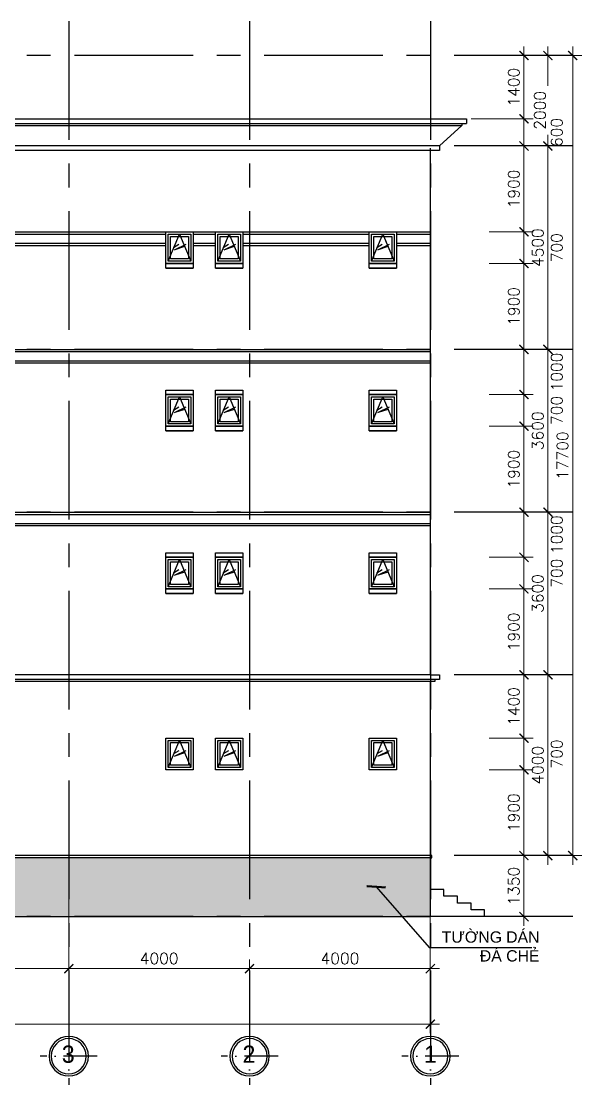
# Model space of a CAD drawing. Header units: inches. Extents: x 452443 to 881249, y 975131 to 1198310.
# Drawn here: x 623320 to 635720, y 1031442 to 1054969 of the extents above; entities that cross this region are included whole.
import ezdxf
from ezdxf.enums import TextEntityAlignment as Align

# ---------------------------------------------------------------- set-up
doc = ezdxf.new("R2010")
doc.units = ezdxf.units.IN
doc.header["$LTSCALE"] = 3.5
doc.header["$MEASUREMENT"] = 0
doc.linetypes.add('ACAD_ISO10W100', pattern=[18, 12, -3, 0, -3])
doc.linetypes.add('CENTER', pattern=[2, 1.25, -0.25, 0.25, -0.25])
for name, color, linetype in [('DOOR-84', 84, 'Continuous'), ('hatch', 4, 'Continuous'), ('hatch vl', 4, 'Continuous'), ('Netthay_126', 126, 'Continuous'), ('NOI THAT', 42, 'Continuous'), ('text', 3, 'Continuous'), ('thuocdo', 3, 'Continuous'), ('Truc', 252, 'Continuous'), ('VISIONABLE-LINE126', 126, 'Continuous')]:
    doc.layers.add(name, color=color, linetype=linetype)
doc.styles.add('chu 1', font='VHELVEN0.TTF')
doc.styles.add('romand', font='romand.shx')
doc.styles.add('STYLE5', font='VAVON_.TTF')
doc.dimstyles.new('TL100', dxfattribs={"dimscale": 100, "dimtxt": 2.5, "dimasz": 2, "dimexe": 2, "dimexo": 1, "dimgap": 1, "dimtad": 1, "dimdec": 0, "dimzin": 0, "dimdsep": 46, "dimtxsty": 'romand', "dimblk": 'ARCHTICK', "dimcen": 2, "dimdle": 2, "dimclrd": 256, "dimclre": 256, "dimclrt": 7, "dimadec": 0, "dimazin": 0, "dimtfac": 0.004, "dimtdec": 0, "dimtmove": 2, "dimatfit": 3, "dimfxl": 1, "dimtolj": 1, "dimtzin": 0, "dimlwd": 20, "dimlwe": 20, "dimarcsym": 1})
doc.dimstyles.new('TL20...', dxfattribs={"dimscale": 20, "dimtxt": 2.5, "dimasz": 2, "dimexe": 2, "dimexo": 2, "dimgap": 1, "dimtad": 1, "dimdec": 0, "dimzin": 0, "dimdsep": 46, "dimtxsty": 'chu 1', "dimblk": 'ARCHTICK', "dimcen": 2, "dimdle": 2, "dimclrd": 256, "dimclre": 256, "dimclrt": 256, "dimadec": 1, "dimazin": 0, "dimtfac": 1, "dimtdec": 0, "dimtix": 1, "dimtofl": 0, "dimtmove": 0, "dimatfit": 3, "dimldrblk": 'ARCHTICK', "dimfxl": 10, "dimfxlon": 1, "dimtolj": 1, "dimtzin": 0, "dimlwd": -1, "dimarcsym": 0})

# ---------------------------------------------------------------- blocks, each defined once
blk = doc.blocks.new('truc tron')
at = {"layer": 'DOOR-84', "linetype": 'ACAD_ISO10W100', "ltscale": 20}
for p, q in [((0, -710), (0, 710)), ((710, 0), (-710, 0))]:
    blk.add_line(p, q, dxfattribs=at)
at = {"layer": 'DOOR-84', "linetype": 'Continuous'}
blk.add_circle((0, 0), 492, dxfattribs=at)
at = {"layer": 'NOI THAT', "linetype": 'Continuous'}
blk.add_circle((0, 0), 437, dxfattribs=at)
blk = doc.blocks.new('_ArchTick')
at = {"color": 0, "linetype": 'ByBlock', "const_width": 0.15}
blk.add_lwpolyline([(-0.5, -0.5), (0.5, 0.5)], dxfattribs=at)
blk = doc.blocks.new('*D2218')
at = {"layer": 'DEFPOINTS', "color": 0}
for p in [(632370, 1037101), (628370, 1034010), (628370, 1033333)]:
    blk.add_point(p, dxfattribs=at)
at = {"layer": 'thuocdo', "lineweight": 20}
for p, q in [((632370, 1037001), (632370, 1033810)), ((628370, 1033433), (628370, 1034210)), ((632570, 1034010), (628170, 1034010))]:
    blk.add_line(p, q, dxfattribs=at)
at = {"layer": 'thuocdo', "lineweight": 20, "xscale": 200, "yscale": 200, "zscale": 200, "rotation": 180}
blk.add_blockref('_ArchTick', (628370, 1034010), dxfattribs=at)
at = {"layer": 'thuocdo', "lineweight": 20, "xscale": 200, "yscale": 200, "zscale": 200}
blk.add_blockref('_ArchTick', (632370, 1034010), dxfattribs=at)
at = {"layer": 'thuocdo', "color": 7, "insert": (630370, 1034235), "char_height": 250, "attachment_point": 5, "style": 'romand'}
blk.add_mtext('\\A1;4000', dxfattribs=at)
blk = doc.blocks.new('*D2219')
at = {"layer": 'DEFPOINTS', "color": 0}
for p in [(624370, 1036784), (624370, 1034010), (628370, 1033333)]:
    blk.add_point(p, dxfattribs=at)
at = {"layer": 'thuocdo', "lineweight": 20}
for p, q in [((624370, 1036684), (624370, 1033810)), ((628370, 1033433), (628370, 1034210)), ((628570, 1034010), (624170, 1034010))]:
    blk.add_line(p, q, dxfattribs=at)
at = {"layer": 'thuocdo', "lineweight": 20, "xscale": 200, "yscale": 200, "zscale": 200, "rotation": 180}
blk.add_blockref('_ArchTick', (624370, 1034010), dxfattribs=at)
at = {"layer": 'thuocdo', "lineweight": 20, "xscale": 200, "yscale": 200, "zscale": 200}
blk.add_blockref('_ArchTick', (628370, 1034010), dxfattribs=at)
at = {"layer": 'thuocdo', "color": 7, "insert": (626370, 1034235), "char_height": 250, "attachment_point": 5, "style": 'romand'}
blk.add_mtext('\\A1;4000', dxfattribs=at)
blk = doc.blocks.new('*D2220')
at = {"layer": 'DEFPOINTS', "color": 0}
for p in [(620370, 1036784), (624370, 1036784), (620370, 1034010)]:
    blk.add_point(p, dxfattribs=at)
at = {"layer": 'thuocdo', "lineweight": 20}
for p, q in [((620370, 1036684), (620370, 1033810)), ((624370, 1036684), (624370, 1033810)), ((624570, 1034010), (620170, 1034010))]:
    blk.add_line(p, q, dxfattribs=at)
at = {"layer": 'thuocdo', "lineweight": 20, "xscale": 200, "yscale": 200, "zscale": 200, "rotation": 180}
blk.add_blockref('_ArchTick', (620370, 1034010), dxfattribs=at)
at = {"layer": 'thuocdo', "lineweight": 20, "xscale": 200, "yscale": 200, "zscale": 200}
blk.add_blockref('_ArchTick', (624370, 1034010), dxfattribs=at)
at = {"layer": 'thuocdo', "color": 7, "insert": (622370, 1034235), "char_height": 250, "attachment_point": 5, "style": 'romand'}
blk.add_mtext('\\A1;4000', dxfattribs=at)
blk = doc.blocks.new('*D2225')
at = {"layer": 'DEFPOINTS', "color": 0}
for p in [(603870, 1035182), (632370, 1035182), (603870, 1032781)]:
    blk.add_point(p, dxfattribs=at)
at = {"layer": 'thuocdo', "lineweight": 20}
for p, q in [((603870, 1035082), (603870, 1032581)), ((632370, 1035082), (632370, 1032581)), ((632570, 1032781), (603670, 1032781))]:
    blk.add_line(p, q, dxfattribs=at)
at = {"layer": 'thuocdo', "lineweight": 20, "xscale": 200, "yscale": 200, "zscale": 200, "rotation": 180}
blk.add_blockref('_ArchTick', (603870, 1032781), dxfattribs=at)
at = {"layer": 'thuocdo', "lineweight": 20, "xscale": 200, "yscale": 200, "zscale": 200}
blk.add_blockref('_ArchTick', (632370, 1032781), dxfattribs=at)
at = {"layer": 'thuocdo', "color": 7, "insert": (618120, 1033006), "char_height": 250, "attachment_point": 5, "style": 'romand'}
blk.add_mtext('\\A1;28500', dxfattribs=at)
blk = doc.blocks.new('*D2226')
at = {"layer": 'DEFPOINTS', "color": 0}
for p in [(633570, 1040510), (634972, 1040510), (633570, 1036510)]:
    blk.add_point(p, dxfattribs=at)
at = {"layer": 'thuocdo', "lineweight": 20}
for p, q in [((634972, 1036310), (634972, 1040710)), ((633670, 1040510), (635172, 1040510)), ((633670, 1036510), (635172, 1036510))]:
    blk.add_line(p, q, dxfattribs=at)
at = {"layer": 'thuocdo', "lineweight": 20, "xscale": 200, "yscale": 200, "zscale": 200}
for p, rotation in [((634972, 1040510), 90), ((634972, 1036510), 270)]:
    blk.add_blockref('_ArchTick', p, dxfattribs=dict(at, rotation=rotation))
at = {"layer": 'thuocdo', "color": 7, "insert": (634747, 1038510), "char_height": 250, "attachment_point": 5, "rotation": 90, "style": 'romand'}
blk.add_mtext('\\A1;4000', dxfattribs=at)
blk = doc.blocks.new('*D2227')
at = {"layer": 'DEFPOINTS', "color": 0}
for p in [(633570, 1044110), (634972, 1044110), (633570, 1040510)]:
    blk.add_point(p, dxfattribs=at)
at = {"layer": 'thuocdo', "lineweight": 20}
for p, q in [((634972, 1040310), (634972, 1044310)), ((633670, 1044110), (635172, 1044110)), ((633670, 1040510), (635172, 1040510))]:
    blk.add_line(p, q, dxfattribs=at)
at = {"layer": 'thuocdo', "lineweight": 20, "xscale": 200, "yscale": 200, "zscale": 200}
for p, rotation in [((634972, 1044110), 90), ((634972, 1040510), 270)]:
    blk.add_blockref('_ArchTick', p, dxfattribs=dict(at, rotation=rotation))
at = {"layer": 'thuocdo', "color": 7, "insert": (634747, 1042310), "char_height": 250, "attachment_point": 5, "rotation": 90, "style": 'romand'}
blk.add_mtext('\\A1;3600', dxfattribs=at)
blk = doc.blocks.new('*D2228')
at = {"layer": 'DEFPOINTS', "color": 0}
for p in [(633570, 1047710), (634972, 1047710), (633570, 1044110)]:
    blk.add_point(p, dxfattribs=at)
at = {"layer": 'thuocdo', "lineweight": 20}
for p, q in [((634972, 1043910), (634972, 1047910)), ((633670, 1047710), (635172, 1047710)), ((633670, 1044110), (635172, 1044110))]:
    blk.add_line(p, q, dxfattribs=at)
at = {"layer": 'thuocdo', "lineweight": 20, "xscale": 200, "yscale": 200, "zscale": 200}
for p, rotation in [((634972, 1047710), 90), ((634972, 1044110), 270)]:
    blk.add_blockref('_ArchTick', p, dxfattribs=dict(at, rotation=rotation))
at = {"layer": 'thuocdo', "color": 7, "insert": (634747, 1045910), "char_height": 250, "attachment_point": 5, "rotation": 90, "style": 'romand'}
blk.add_mtext('\\A1;3600', dxfattribs=at)
blk = doc.blocks.new('*D2229')
at = {"layer": 'DEFPOINTS', "color": 0}
for p in [(633270, 1052210), (634972, 1052210), (633570, 1047710)]:
    blk.add_point(p, dxfattribs=at)
at = {"layer": 'thuocdo', "lineweight": 20}
for p, q in [((634972, 1047510), (634972, 1052410)), ((633370, 1052210), (635172, 1052210)), ((633670, 1047710), (635172, 1047710))]:
    blk.add_line(p, q, dxfattribs=at)
at = {"layer": 'thuocdo', "lineweight": 20, "xscale": 200, "yscale": 200, "zscale": 200}
for p, rotation in [((634972, 1052210), 90), ((634972, 1047710), 270)]:
    blk.add_blockref('_ArchTick', p, dxfattribs=dict(at, rotation=rotation))
at = {"layer": 'thuocdo', "color": 7, "insert": (634747, 1049960), "char_height": 250, "attachment_point": 5, "rotation": 90, "style": 'romand'}
blk.add_mtext('\\A1;4500', dxfattribs=at)
blk = doc.blocks.new('*D2230')
at = {"layer": 'DEFPOINTS', "color": 0}
for p in [(633570, 1054210), (634972, 1054210), (633270, 1052210)]:
    blk.add_point(p, dxfattribs=at)
at = {"layer": 'thuocdo', "lineweight": 20}
for p, q in [((634972, 1054410), (634972, 1053540)), ((633670, 1054210), (635172, 1054210)), ((634972, 1052010), (634972, 1052459)), ((633370, 1052210), (635172, 1052210))]:
    blk.add_line(p, q, dxfattribs=at)
at = {"layer": 'thuocdo', "lineweight": 20, "xscale": 200, "yscale": 200, "zscale": 200}
for p, rotation in [((634972, 1054210), 90), ((634972, 1052210), 270)]:
    blk.add_blockref('_ArchTick', p, dxfattribs=dict(at, rotation=rotation))
at = {"layer": 'thuocdo', "color": 7, "insert": (634794, 1052999), "char_height": 250, "attachment_point": 5, "rotation": 90, "style": 'romand'}
blk.add_mtext('\\A1;2000', dxfattribs=at)
blk = doc.blocks.new('*D2231')
at = {"layer": 'DEFPOINTS', "color": 0}
for p in [(633570, 1054210), (635520, 1054210), (633570, 1036510)]:
    blk.add_point(p, dxfattribs=at)
at = {"layer": 'thuocdo', "lineweight": 20}
for p, q in [((635520, 1036310), (635520, 1054410)), ((633670, 1054210), (635720, 1054210)), ((633670, 1036510), (635720, 1036510))]:
    blk.add_line(p, q, dxfattribs=at)
at = {"layer": 'thuocdo', "lineweight": 20, "xscale": 200, "yscale": 200, "zscale": 200}
for p, rotation in [((635520, 1054210), 90), ((635520, 1036510), 270)]:
    blk.add_blockref('_ArchTick', p, dxfattribs=dict(at, rotation=rotation))
at = {"layer": 'thuocdo', "color": 7, "insert": (635295, 1045360), "char_height": 250, "attachment_point": 5, "rotation": 90, "style": 'romand'}
blk.add_mtext('\\A1;17700', dxfattribs=at)
blk = doc.blocks.new('*D2271')
at = {"layer": 'DEFPOINTS', "color": 0}
for p in [(633570, 1036510), (634442, 1036510), (633570, 1035160)]:
    blk.add_point(p, dxfattribs=at)
at = {"layer": 'thuocdo', "linetype": 'Continuous', "lineweight": 20}
for p, q in [((634442, 1034960), (634442, 1036710)), ((633670, 1036510), (634642, 1036510)), ((633670, 1035160), (634642, 1035160))]:
    blk.add_line(p, q, dxfattribs=at)
at = {"layer": 'thuocdo', "lineweight": 20, "xscale": 200, "yscale": 200, "zscale": 200}
for p, rotation in [((634442, 1036510), 90), ((634442, 1035160), 270)]:
    blk.add_blockref('_ArchTick', p, dxfattribs=dict(at, rotation=rotation))
at = {"layer": 'thuocdo', "color": 7, "insert": (634217, 1035835), "char_height": 250, "attachment_point": 5, "rotation": 90, "style": 'romand'}
blk.add_mtext('\\A1;1350', dxfattribs=at)
blk = doc.blocks.new('*D2272')
at = {"layer": 'DEFPOINTS', "color": 0}
for p in [(633570, 1038410), (634442, 1038410), (633570, 1036510)]:
    blk.add_point(p, dxfattribs=at)
at = {"layer": 'thuocdo', "linetype": 'Continuous', "lineweight": 20}
for p, q in [((634442, 1036310), (634442, 1038610)), ((633670, 1038410), (634642, 1038410)), ((633670, 1036510), (634642, 1036510))]:
    blk.add_line(p, q, dxfattribs=at)
at = {"layer": 'thuocdo', "lineweight": 20, "xscale": 200, "yscale": 200, "zscale": 200}
for p, rotation in [((634442, 1038410), 90), ((634442, 1036510), 270)]:
    blk.add_blockref('_ArchTick', p, dxfattribs=dict(at, rotation=rotation))
at = {"layer": 'thuocdo', "color": 7, "insert": (634217, 1037460), "char_height": 250, "attachment_point": 5, "rotation": 90, "style": 'romand'}
blk.add_mtext('\\A1;1900', dxfattribs=at)
blk = doc.blocks.new('*D2273')
at = {"layer": 'DEFPOINTS', "color": 0}
for p in [(633570, 1039110), (634442, 1039110), (633570, 1038410)]:
    blk.add_point(p, dxfattribs=at)
at = {"layer": 'thuocdo', "linetype": 'Continuous', "lineweight": 20}
for p, q in [((634442, 1038210), (634442, 1039310)), ((633670, 1039110), (634642, 1039110)), ((633670, 1038410), (634642, 1038410))]:
    blk.add_line(p, q, dxfattribs=at)
at = {"layer": 'thuocdo', "lineweight": 20, "xscale": 200, "yscale": 200, "zscale": 200}
for p, rotation in [((634442, 1039110), 90), ((634442, 1038410), 270)]:
    blk.add_blockref('_ArchTick', p, dxfattribs=dict(at, rotation=rotation))
at = {"layer": 'thuocdo', "color": 7, "insert": (635167, 1038760), "char_height": 250, "attachment_point": 5, "rotation": 90, "style": 'romand'}
blk.add_mtext('\\A1;700', dxfattribs=at)
blk = doc.blocks.new('*D2274')
at = {"layer": 'DEFPOINTS', "color": 0}
for p in [(633570, 1040510), (634442, 1040510), (633570, 1039110)]:
    blk.add_point(p, dxfattribs=at)
at = {"layer": 'thuocdo', "linetype": 'Continuous', "lineweight": 20}
for p, q in [((634442, 1038910), (634442, 1040710)), ((633670, 1040510), (634642, 1040510)), ((633670, 1039110), (634642, 1039110))]:
    blk.add_line(p, q, dxfattribs=at)
at = {"layer": 'thuocdo', "lineweight": 20, "xscale": 200, "yscale": 200, "zscale": 200}
for p, rotation in [((634442, 1040510), 90), ((634442, 1039110), 270)]:
    blk.add_blockref('_ArchTick', p, dxfattribs=dict(at, rotation=rotation))
at = {"layer": 'thuocdo', "color": 7, "insert": (634217, 1039810), "char_height": 250, "attachment_point": 5, "rotation": 90, "style": 'romand'}
blk.add_mtext('\\A1;1400', dxfattribs=at)
blk = doc.blocks.new('*D2275')
at = {"layer": 'DEFPOINTS', "color": 0}
for p in [(633570, 1042410), (634442, 1042410), (633570, 1040510)]:
    blk.add_point(p, dxfattribs=at)
at = {"layer": 'thuocdo', "linetype": 'Continuous', "lineweight": 20}
for p, q in [((634442, 1040310), (634442, 1042610)), ((633670, 1042410), (634642, 1042410)), ((633670, 1040510), (634642, 1040510))]:
    blk.add_line(p, q, dxfattribs=at)
at = {"layer": 'thuocdo', "lineweight": 20, "xscale": 200, "yscale": 200, "zscale": 200}
for p, rotation in [((634442, 1042410), 90), ((634442, 1040510), 270)]:
    blk.add_blockref('_ArchTick', p, dxfattribs=dict(at, rotation=rotation))
at = {"layer": 'thuocdo', "color": 7, "insert": (634217, 1041460), "char_height": 250, "attachment_point": 5, "rotation": 90, "style": 'romand'}
blk.add_mtext('\\A1;1900', dxfattribs=at)
blk = doc.blocks.new('*D2276')
at = {"layer": 'DEFPOINTS', "color": 0}
for p in [(633570, 1043110), (634442, 1043110), (633570, 1042410)]:
    blk.add_point(p, dxfattribs=at)
at = {"layer": 'thuocdo', "linetype": 'Continuous', "lineweight": 20}
for p, q in [((634442, 1042210), (634442, 1043310)), ((633670, 1043110), (634642, 1043110)), ((633670, 1042410), (634642, 1042410))]:
    blk.add_line(p, q, dxfattribs=at)
at = {"layer": 'thuocdo', "lineweight": 20, "xscale": 200, "yscale": 200, "zscale": 200}
for p, rotation in [((634442, 1043110), 90), ((634442, 1042410), 270)]:
    blk.add_blockref('_ArchTick', p, dxfattribs=dict(at, rotation=rotation))
at = {"layer": 'thuocdo', "color": 7, "insert": (635167, 1042760), "char_height": 250, "attachment_point": 5, "rotation": 90, "style": 'romand'}
blk.add_mtext('\\A1;700', dxfattribs=at)
blk = doc.blocks.new('*D2277')
at = {"layer": 'DEFPOINTS', "color": 0}
for p in [(633570, 1044110), (634442, 1044110), (633570, 1043110)]:
    blk.add_point(p, dxfattribs=at)
at = {"layer": 'thuocdo', "linetype": 'Continuous', "lineweight": 20}
for p, q in [((634442, 1042910), (634442, 1044310)), ((633670, 1044110), (634642, 1044110)), ((633670, 1043110), (634642, 1043110))]:
    blk.add_line(p, q, dxfattribs=at)
at = {"layer": 'thuocdo', "lineweight": 20, "xscale": 200, "yscale": 200, "zscale": 200}
for p, rotation in [((634442, 1044110), 90), ((634442, 1043110), 270)]:
    blk.add_blockref('_ArchTick', p, dxfattribs=dict(at, rotation=rotation))
at = {"layer": 'thuocdo', "color": 7, "insert": (635167, 1043610), "char_height": 250, "attachment_point": 5, "rotation": 90, "style": 'romand'}
blk.add_mtext('\\A1;1000', dxfattribs=at)
blk = doc.blocks.new('*D2278')
at = {"layer": 'DEFPOINTS', "color": 0}
for p in [(633570, 1046010), (634442, 1046010), (633570, 1044110)]:
    blk.add_point(p, dxfattribs=at)
at = {"layer": 'thuocdo', "linetype": 'Continuous', "lineweight": 20}
for p, q in [((634442, 1043910), (634442, 1046210)), ((633670, 1046010), (634642, 1046010)), ((633670, 1044110), (634642, 1044110))]:
    blk.add_line(p, q, dxfattribs=at)
at = {"layer": 'thuocdo', "lineweight": 20, "xscale": 200, "yscale": 200, "zscale": 200}
for p, rotation in [((634442, 1046010), 90), ((634442, 1044110), 270)]:
    blk.add_blockref('_ArchTick', p, dxfattribs=dict(at, rotation=rotation))
at = {"layer": 'thuocdo', "color": 7, "insert": (634217, 1045060), "char_height": 250, "attachment_point": 5, "rotation": 90, "style": 'romand'}
blk.add_mtext('\\A1;1900', dxfattribs=at)
blk = doc.blocks.new('*D2279')
at = {"layer": 'DEFPOINTS', "color": 0}
for p in [(633570, 1046710), (634442, 1046710), (633570, 1046010)]:
    blk.add_point(p, dxfattribs=at)
at = {"layer": 'thuocdo', "linetype": 'Continuous', "lineweight": 20}
for p, q in [((634442, 1045810), (634442, 1046910)), ((633670, 1046710), (634642, 1046710)), ((633670, 1046010), (634642, 1046010))]:
    blk.add_line(p, q, dxfattribs=at)
at = {"layer": 'thuocdo', "lineweight": 20, "xscale": 200, "yscale": 200, "zscale": 200}
for p, rotation in [((634442, 1046710), 90), ((634442, 1046010), 270)]:
    blk.add_blockref('_ArchTick', p, dxfattribs=dict(at, rotation=rotation))
at = {"layer": 'thuocdo', "color": 7, "insert": (635167, 1046360), "char_height": 250, "attachment_point": 5, "rotation": 90, "style": 'romand'}
blk.add_mtext('\\A1;700', dxfattribs=at)
blk = doc.blocks.new('*D2280')
at = {"layer": 'DEFPOINTS', "color": 0}
for p in [(633570, 1047710), (634442, 1047710), (633570, 1046710)]:
    blk.add_point(p, dxfattribs=at)
at = {"layer": 'thuocdo', "linetype": 'Continuous', "lineweight": 20}
for p, q in [((634442, 1046510), (634442, 1047910)), ((633670, 1047710), (634642, 1047710)), ((633670, 1046710), (634642, 1046710))]:
    blk.add_line(p, q, dxfattribs=at)
at = {"layer": 'thuocdo', "lineweight": 20, "xscale": 200, "yscale": 200, "zscale": 200}
for p, rotation in [((634442, 1047710), 90), ((634442, 1046710), 270)]:
    blk.add_blockref('_ArchTick', p, dxfattribs=dict(at, rotation=rotation))
at = {"layer": 'thuocdo', "color": 7, "insert": (635167, 1047210), "char_height": 250, "attachment_point": 5, "rotation": 90, "style": 'romand'}
blk.add_mtext('\\A1;1000', dxfattribs=at)
blk = doc.blocks.new('*D2281')
at = {"layer": 'DEFPOINTS', "color": 0}
for p in [(633570, 1049610), (634442, 1049610), (633570, 1047710)]:
    blk.add_point(p, dxfattribs=at)
at = {"layer": 'thuocdo', "linetype": 'Continuous', "lineweight": 20}
for p, q in [((634442, 1047510), (634442, 1049810)), ((633670, 1049610), (634642, 1049610)), ((633670, 1047710), (634642, 1047710))]:
    blk.add_line(p, q, dxfattribs=at)
at = {"layer": 'thuocdo', "lineweight": 20, "xscale": 200, "yscale": 200, "zscale": 200}
for p, rotation in [((634442, 1049610), 90), ((634442, 1047710), 270)]:
    blk.add_blockref('_ArchTick', p, dxfattribs=dict(at, rotation=rotation))
at = {"layer": 'thuocdo', "color": 7, "insert": (634217, 1048660), "char_height": 250, "attachment_point": 5, "rotation": 90, "style": 'romand'}
blk.add_mtext('\\A1;1900', dxfattribs=at)
blk = doc.blocks.new('*D2282')
at = {"layer": 'DEFPOINTS', "color": 0}
for p in [(633570, 1050310), (634442, 1050310), (633570, 1049610)]:
    blk.add_point(p, dxfattribs=at)
at = {"layer": 'thuocdo', "linetype": 'Continuous', "lineweight": 20}
for p, q in [((634442, 1049410), (634442, 1050510)), ((633670, 1050310), (634642, 1050310)), ((633670, 1049610), (634642, 1049610))]:
    blk.add_line(p, q, dxfattribs=at)
at = {"layer": 'thuocdo', "lineweight": 20, "xscale": 200, "yscale": 200, "zscale": 200}
for p, rotation in [((634442, 1050310), 90), ((634442, 1049610), 270)]:
    blk.add_blockref('_ArchTick', p, dxfattribs=dict(at, rotation=rotation))
at = {"layer": 'thuocdo', "color": 7, "insert": (635167, 1049960), "char_height": 250, "attachment_point": 5, "rotation": 90, "style": 'romand'}
blk.add_mtext('\\A1;700', dxfattribs=at)
blk = doc.blocks.new('*D2283')
at = {"layer": 'DEFPOINTS', "color": 0}
for p in [(633270, 1052210), (634442, 1052210), (633570, 1050310)]:
    blk.add_point(p, dxfattribs=at)
at = {"layer": 'thuocdo', "linetype": 'Continuous', "lineweight": 20}
for p, q in [((634442, 1050110), (634442, 1052410)), ((633370, 1052210), (634642, 1052210)), ((633670, 1050310), (634642, 1050310))]:
    blk.add_line(p, q, dxfattribs=at)
at = {"layer": 'thuocdo', "lineweight": 20, "xscale": 200, "yscale": 200, "zscale": 200}
for p, rotation in [((634442, 1052210), 90), ((634442, 1050310), 270)]:
    blk.add_blockref('_ArchTick', p, dxfattribs=dict(at, rotation=rotation))
at = {"layer": 'thuocdo', "color": 7, "insert": (634217, 1051260), "char_height": 250, "attachment_point": 5, "rotation": 90, "style": 'romand'}
blk.add_mtext('\\A1;1900', dxfattribs=at)
blk = doc.blocks.new('*D2284')
at = {"layer": 'DEFPOINTS', "color": 0}
for p in [(633170, 1052810), (634442, 1052810), (633270, 1052210)]:
    blk.add_point(p, dxfattribs=at)
at = {"layer": 'thuocdo', "linetype": 'Continuous', "lineweight": 20}
for p, q in [((634442, 1052010), (634442, 1053010)), ((633270, 1052810), (634642, 1052810)), ((633370, 1052210), (634642, 1052210))]:
    blk.add_line(p, q, dxfattribs=at)
at = {"layer": 'thuocdo', "lineweight": 20, "xscale": 200, "yscale": 200, "zscale": 200}
for p, rotation in [((634442, 1052810), 90), ((634442, 1052210), 270)]:
    blk.add_blockref('_ArchTick', p, dxfattribs=dict(at, rotation=rotation))
at = {"layer": 'thuocdo', "color": 7, "insert": (635167, 1052510), "char_height": 250, "attachment_point": 5, "rotation": 90, "style": 'romand'}
blk.add_mtext('\\A1;600', dxfattribs=at)
blk = doc.blocks.new('*D2285')
at = {"layer": 'DEFPOINTS', "color": 0}
for p in [(633570, 1054210), (634442, 1054210), (633170, 1052810)]:
    blk.add_point(p, dxfattribs=at)
at = {"layer": 'thuocdo', "linetype": 'Continuous', "lineweight": 20}
for p, q in [((634442, 1052610), (634442, 1054410)), ((633670, 1054210), (634642, 1054210)), ((633270, 1052810), (634642, 1052810))]:
    blk.add_line(p, q, dxfattribs=at)
at = {"layer": 'thuocdo', "lineweight": 20, "xscale": 200, "yscale": 200, "zscale": 200}
for p, rotation in [((634442, 1054210), 90), ((634442, 1052810), 270)]:
    blk.add_blockref('_ArchTick', p, dxfattribs=dict(at, rotation=rotation))
at = {"layer": 'thuocdo', "color": 7, "insert": (634217, 1053510), "char_height": 250, "attachment_point": 5, "rotation": 90, "style": 'romand'}
blk.add_mtext('\\A1;1400', dxfattribs=at)

msp = doc.modelspace()

# ---------------------------------------------------------------- hatches: boundary and pattern name
at = {"layer": 'hatch'}
h = msp.add_hatch(dxfattribs=at)
h.set_pattern_fill('GRAVEL', color=256, scale=650)
h.set_pattern_definition([(228.012788, (746853.69, 1044760.4), (-5200, -5850), [87.4484, -8657.4072]), (184.96974, (746795.19, 1044695.402), (7800, 650), [150.0642, -14856.351]), (132.510447, (746645.69, 1044682.4), (6500, -7150), [105.8122, -10475.4212]), (267.27369, (746392.19, 1044519.902), (650, 13000), [136.6547, -13528.8127]), (292.833654, (746385.69, 1044383.402), (-3250, 7800), [134.0007, -13266.0925]), (357.27369, (746437.69, 1044259.902), (-13000, 650), [136.6547, -13528.8127]), (37.69424, (746574.19, 1044253.402), (-8450, -6500), [180.7189, -17891.1516]), (72.255328, (746717.19, 1044363.902), (4550, 14300), [170.6172, -16891.109]), (121.429566, (746769.19, 1044526.402), (-5200, 8450), [137.1175, -13574.6475]), (175.23636, (746697.69, 1044643.4), (7150, -650), [156.5408, -7670.4957]), (222.397438, (746541.69, 1044656.402), (-7800, -7150), [202.4412, -20041.6938]), (138.814075, (747035.69, 1044513.4), (-4550, 3900), [69.0956, -6840.499]), (171.469234, (746983.69, 1044558.902), (8450, -1300), [131.454, -13013.9824]), (225, (746853.7, 1044578.4), (-7e-14, -650), [91.9236, -827.3152]), (203.19859, (746808.19, 1044656.4), (3250, 1300), [49.5027, -4900.7498]), (291.80141, (746762.69, 1044636.9), (-650, 1950), [70.007, -3430.3502]), (30.96376, (746788.69, 1044571.9), (1950, 1300), [113.7038, -3676.415]), (161.56505, (746886.2, 1044630.4), (1300, -650), [82.2191, -1973.2613]), (16.38954, (746385.69, 1044636.9), (6500, 1950), [115.18, -11402.8493]), (70.346176, (746496.19, 1044669.4), (-2600, -7150), [96.6296, -9566.315]), (293.19859, (746886.19, 1044760.4), (-1300, 3250), [99.0048, -4851.2478]), (343.61046, (746925.19, 1044669.4), (-6500, 1950), [115.18, -11402.8493]), (339.443955, (746385.69, 1044233.9), (-3250, 1300), [111.072, -5442.5304]), (294.77514, (746489.69, 1044194.9), (-3250, 7150), [93.0657, -9213.518]), (66.80141, (746892.69, 1044110.4), (1300, 3250), [99.0048, -4851.2478]), (17.354025, (746931.69, 1044201.4), (-8450, -2600), [108.9601, -10787.0253]), (69.443955, (746574.19, 1044110.4), (-1300, -3250), [55.536, -5498.0664]), (101.30993, (746853.69, 1044110.4), (-650, 2600), [33.1435, -3281.2192]), (165.96376, (746847.19, 1044142.9), (1950, -650), [134.0008, -2546.018]), (186.009006, (746717.19, 1044175.4), (6500, 650), [124.1825, -12294.05]), (303.69007, (746788.69, 1044513.4), (-650, 1300), [93.7443, -2249.864]), (353.157227, (746840.69, 1044435.402), (11050, -1300), [163.666, -16202.9157]), (60.945396, (747003.19, 1044415.9), (-2600, -4550), [66.9214, -6625.2382]), (90, (747035.7, 1044474.4), (-650, 650), [39, -611]), (120.256437, (746704.19, 1044194.9), (2600, -4550), [90.3006, -8939.788]), (48.012788, (746658.69, 1044272.9), (5200, 5850), [174.8968, -8569.9588]), (0, (746775.7, 1044402.9), (650, 650), [169, -481]), (325.304846, (746944.69, 1044402.9), (6500, -4550), [102.774, -10174.6283]), (254.054604, (747029.19, 1044344.4), (-650, -2600), [94.6413, -4637.43]), (207.645975, (747003.19, 1044253.402), (-12350, -6500), [154.0923, -15255.1582]), (175.426079, (746866.69, 1044181.902), (-8450, 650), [163.0194, -16138.8977])])
h.paths.add_polyline_path([(607870.5, 1036460.4), (603870.5, 1036460.4), (603870.5, 1035160.4), (607870.5, 1035160.4)])
h.paths.add_polyline_path([(611870.5, 1036460.4), (607870.5, 1036460.4), (607870.5, 1035160.4), (611870.5, 1035160.4)])
h.paths.add_polyline_path([(615870.5, 1036460.4), (611870.5, 1036460.4), (611870.5, 1035160.4), (615870.5, 1035160.4)])
h.paths.add_polyline_path([(620370.5, 1036460.4), (615870.5, 1036460.4), (615870.5, 1035160.4), (620370.5, 1035160.4)])
h.paths.add_polyline_path([(624370.5, 1036460.4), (620370.5, 1036460.4), (620370.5, 1035160.4), (624370.5, 1035160.4)])
h.paths.add_polyline_path([(628370.5, 1036460.4), (624370.5, 1036460.4), (624370.5, 1035160.4), (628370.5, 1035160.4)])
h.paths.add_polyline_path([(632370.5, 1036460.4), (628370.5, 1036460.4), (628370.5, 1035160.4), (632370.5, 1035160.4)])

# ---------------------------------------------------------------- linework, layer by layer
at = {"layer": 'DOOR-84'}
for points in [[(626520.5, 1050310.4), (627120.5, 1050310.4), (627120.5, 1049610.4), (626520.5, 1049610.4)], [(626570.5, 1050260.4), (627070.5, 1050260.4), (627070.5, 1049660.4), (626570.5, 1049660.4)], [(627620.5, 1050310.4), (628220.5, 1050310.4), (628220.5, 1049610.4), (627620.5, 1049610.4)], [(627670.5, 1050260.4), (628170.5, 1050260.4), (628170.5, 1049660.4), (627670.5, 1049660.4)], [(631020.5, 1050310.4), (631620.5, 1050310.4), (631620.5, 1049610.4), (631020.5, 1049610.4)], [(631070.5, 1050260.4), (631570.5, 1050260.4), (631570.5, 1049660.4), (631070.5, 1049660.4)], [(626620.5, 1050210.4), (627020.5, 1050210.4), (627020.5, 1049710.4), (626620.5, 1049710.4)], [(627720.5, 1050210.4), (628120.5, 1050210.4), (628120.5, 1049710.4), (627720.5, 1049710.4)], [(631120.5, 1050210.4), (631520.5, 1050210.4), (631520.5, 1049710.4), (631120.5, 1049710.4)], [(626520.5, 1046710.4), (627120.5, 1046710.4), (627120.5, 1046010.4), (626520.5, 1046010.4)], [(626570.5, 1046660.4), (627070.5, 1046660.4), (627070.5, 1046060.4), (626570.5, 1046060.4)], [(626620.5, 1046610.4), (627020.5, 1046610.4), (627020.5, 1046110.4), (626620.5, 1046110.4)], [(627620.5, 1046710.4), (628220.5, 1046710.4), (628220.5, 1046010.4), (627620.5, 1046010.4)], [(627670.5, 1046660.4), (628170.5, 1046660.4), (628170.5, 1046060.4), (627670.5, 1046060.4)], [(627720.5, 1046610.4), (628120.5, 1046610.4), (628120.5, 1046110.4), (627720.5, 1046110.4)], [(631020.5, 1046710.4), (631620.5, 1046710.4), (631620.5, 1046010.4), (631020.5, 1046010.4)], [(631070.5, 1046660.4), (631570.5, 1046660.4), (631570.5, 1046060.4), (631070.5, 1046060.4)], [(631120.5, 1046610.4), (631520.5, 1046610.4), (631520.5, 1046110.4), (631120.5, 1046110.4)], [(626520.5, 1043110.4), (627120.5, 1043110.4), (627120.5, 1042410.4), (626520.5, 1042410.4)], [(626570.5, 1043060.4), (627070.5, 1043060.4), (627070.5, 1042460.4), (626570.5, 1042460.4)], [(626620.5, 1043010.4), (627020.5, 1043010.4), (627020.5, 1042510.4), (626620.5, 1042510.4)], [(627620.5, 1043110.4), (628220.5, 1043110.4), (628220.5, 1042410.4), (627620.5, 1042410.4)], [(627670.5, 1043060.4), (628170.5, 1043060.4), (628170.5, 1042460.4), (627670.5, 1042460.4)], [(627720.5, 1043010.4), (628120.5, 1043010.4), (628120.5, 1042510.4), (627720.5, 1042510.4)], [(631020.5, 1043110.4), (631620.5, 1043110.4), (631620.5, 1042410.4), (631020.5, 1042410.4)], [(631070.5, 1043060.4), (631570.5, 1043060.4), (631570.5, 1042460.4), (631070.5, 1042460.4)], [(631120.5, 1043010.4), (631520.5, 1043010.4), (631520.5, 1042510.4), (631120.5, 1042510.4)], [(626520.5, 1039110.4), (627120.5, 1039110.4), (627120.5, 1038410.4), (626520.5, 1038410.4)], [(626570.5, 1039060.4), (627070.5, 1039060.4), (627070.5, 1038460.4), (626570.5, 1038460.4)], [(626620.5, 1039010.4), (627020.5, 1039010.4), (627020.5, 1038510.4), (626620.5, 1038510.4)], [(627620.5, 1039110.4), (628220.5, 1039110.4), (628220.5, 1038410.4), (627620.5, 1038410.4)], [(627670.5, 1039060.4), (628170.5, 1039060.4), (628170.5, 1038460.4), (627670.5, 1038460.4)], [(627720.5, 1039010.4), (628120.5, 1039010.4), (628120.5, 1038510.4), (627720.5, 1038510.4)], [(631020.5, 1039110.4), (631620.5, 1039110.4), (631620.5, 1038410.4), (631020.5, 1038410.4)], [(631070.5, 1039060.4), (631570.5, 1039060.4), (631570.5, 1038460.4), (631070.5, 1038460.4)], [(631120.5, 1039010.4), (631520.5, 1039010.4), (631520.5, 1038510.4), (631120.5, 1038510.4)]]:
    msp.add_lwpolyline(points, close=True, dxfattribs=at)
for points in [[(626570.5, 1049660.4), (626820.5, 1050260.4), (627070.5, 1049660.4)], [(627670.5, 1049660.4), (627920.5, 1050260.4), (628170.5, 1049660.4)], [(631070.5, 1049660.4), (631320.5, 1050260.4), (631570.5, 1049660.4)], [(626803.8, 1050030.8), (626687.1, 1049960.1)], [(626958.4, 1050031.1), (626703.6, 1049906.9)], [(627903.8, 1050030.8), (627787.1, 1049960.1)], [(628058.4, 1050031.1), (627803.6, 1049906.9)], [(631303.8, 1050030.8), (631187.1, 1049960.1)], [(631458.4, 1050031.1), (631203.6, 1049906.9)], [(626932.9, 1049982.8), (626716.3, 1049912)], [(628032.9, 1049982.8), (627816.3, 1049912)], [(631432.9, 1049982.8), (631216.3, 1049912)], [(626570.5, 1046060.4), (626820.5, 1046660.4), (627070.5, 1046060.4)], [(627670.5, 1046060.4), (627920.5, 1046660.4), (628170.5, 1046060.4)], [(631070.5, 1046060.4), (631320.5, 1046660.4), (631570.5, 1046060.4)], [(626803.8, 1046430.8), (626687.1, 1046360.1)], [(626958.4, 1046431.1), (626703.6, 1046306.9)], [(626932.9, 1046382.8), (626716.3, 1046312)], [(627903.8, 1046430.8), (627787.1, 1046360.1)], [(628058.4, 1046431.1), (627803.6, 1046306.9)], [(628032.9, 1046382.8), (627816.3, 1046312)], [(631303.8, 1046430.8), (631187.1, 1046360.1)], [(631458.4, 1046431.1), (631203.6, 1046306.9)], [(631432.9, 1046382.8), (631216.3, 1046312)], [(626570.5, 1042460.4), (626820.5, 1043060.4), (627070.5, 1042460.4)], [(627670.5, 1042460.4), (627920.5, 1043060.4), (628170.5, 1042460.4)], [(631070.5, 1042460.4), (631320.5, 1043060.4), (631570.5, 1042460.4)], [(626803.8, 1042830.8), (626687.1, 1042760.1)], [(626958.4, 1042831.1), (626703.6, 1042706.9)], [(626932.9, 1042782.8), (626716.3, 1042712)], [(627903.8, 1042830.8), (627787.1, 1042760.1)], [(628058.4, 1042831.1), (627803.6, 1042706.9)], [(628032.9, 1042782.8), (627816.3, 1042712)], [(631303.8, 1042830.8), (631187.1, 1042760.1)], [(631458.4, 1042831.1), (631203.6, 1042706.9)], [(631432.9, 1042782.8), (631216.3, 1042712)], [(626570.5, 1038460.4), (626820.5, 1039060.4), (627070.5, 1038460.4)], [(627670.5, 1038460.4), (627920.5, 1039060.4), (628170.5, 1038460.4)], [(631070.5, 1038460.4), (631320.5, 1039060.4), (631570.5, 1038460.4)], [(626803.8, 1038830.8), (626687.1, 1038760.1)], [(626958.4, 1038831.1), (626703.6, 1038706.9)], [(626932.9, 1038782.8), (626716.3, 1038712)], [(627903.8, 1038830.8), (627787.1, 1038760.1)], [(628058.4, 1038831.1), (627803.6, 1038706.9)], [(628032.9, 1038782.8), (627816.3, 1038712)], [(631303.8, 1038830.8), (631187.1, 1038760.1)], [(631458.4, 1038831.1), (631203.6, 1038706.9)], [(631432.9, 1038782.8), (631216.3, 1038712)]]:
    msp.add_lwpolyline(points, dxfattribs=at)
at = {"layer": 'hatch vl'}
for points in [[(622970.5, 1050310.4), (626520.5, 1050310.4)], [(622970.5, 1050260.4), (626520.5, 1050260.4)], [(627120.5, 1050310.4), (627620.5, 1050310.4)], [(627120.5, 1050260.4), (627620.5, 1050260.4)], [(628220.5, 1050310.4), (631020.5, 1050310.4)], [(628220.5, 1050260.4), (631020.5, 1050260.4)], [(631620.5, 1050310.4), (632370.5, 1050310.4)], [(631620.5, 1050260.4), (632370.5, 1050260.4)], [(622970.5, 1050060.4), (626520.5, 1050060.4)], [(627120.5, 1050060.4), (627620.5, 1050060.4)], [(628220.5, 1050060.4), (631020.5, 1050060.4)], [(631620.5, 1050060.4), (632370.5, 1050060.4)], [(622970.5, 1050010.4), (626520.5, 1050010.4)], [(627120.5, 1050010.4), (627620.5, 1050010.4)], [(628220.5, 1050010.4), (631020.5, 1050010.4)], [(631620.5, 1050010.4), (632370.5, 1050010.4)], [(622970.5, 1047710.4), (632370.5, 1047710.4)], [(622970.5, 1047660.4), (632370.5, 1047660.4)], [(622970.5, 1047460.4), (632370.5, 1047460.4)], [(622970.5, 1047410.4), (632370.5, 1047410.4)], [(622970.5, 1044110.4), (632370.5, 1044110.4)], [(622970.5, 1044060.4), (632370.5, 1044060.4)], [(622970.5, 1043860.4), (632370.5, 1043860.4)], [(622970.5, 1043810.4), (632370.5, 1043810.4)]]:
    msp.add_lwpolyline(points, dxfattribs=at)
at = {"layer": 'Netthay_126'}
for p, q in [((618120.5, 1052710.4), (633170.5, 1052710.4)), ((618120.5, 1052660.4), (633070.5, 1052660.4)), ((633070.5, 1052710.4), (633070.5, 1052660.4)), ((603870.5, 1035160.4), (632370.5, 1035160.4))]:
    msp.add_line(p, q, dxfattribs=at)
for points in [[(618120.5, 1052810.4), (633170.5, 1052810.4), (633170.5, 1052710.4)], [(633070.5, 1052660.4), (632570.5, 1052210.4), (632570.5, 1052110.4), (618120.5, 1052110.4)], [(632570.5, 1052210.4), (618120.5, 1052210.4)], [(632370.5, 1040510.4), (632370.5, 1052160.4)], [(626520.5, 1049510.4), (627120.5, 1049510.4)], [(627620.5, 1049510.4), (628220.5, 1049510.4)], [(631020.5, 1049510.4), (631620.5, 1049510.4)], [(626520.5, 1046810.4), (627120.5, 1046810.4)], [(626520.5, 1046810.4), (627120.5, 1046810.4)], [(627620.5, 1046810.4), (628220.5, 1046810.4)], [(627620.5, 1046810.4), (628220.5, 1046810.4)], [(631020.5, 1046810.4), (631620.5, 1046810.4)], [(631020.5, 1046810.4), (631620.5, 1046810.4)], [(626520.5, 1045910.4), (627120.5, 1045910.4)], [(627620.5, 1045910.4), (628220.5, 1045910.4)], [(631020.5, 1045910.4), (631620.5, 1045910.4)], [(626520.5, 1043210.4), (627120.5, 1043210.4)], [(627620.5, 1043210.4), (628220.5, 1043210.4)], [(627620.5, 1043210.4), (628220.5, 1043210.4)], [(631020.5, 1043210.4), (631620.5, 1043210.4)], [(631020.5, 1043210.4), (631620.5, 1043210.4)], [(626520.5, 1042410.4), (627120.5, 1042410.4)], [(626520.5, 1042310.4), (627120.5, 1042310.4)], [(627620.5, 1042410.4), (628220.5, 1042410.4)], [(627620.5, 1042310.4), (628220.5, 1042310.4)], [(631020.5, 1042310.4), (631620.5, 1042310.4)], [(632370.5, 1040510.4), (619120.5, 1040510.4)], [(632470.5, 1040410.4), (619120.5, 1040410.4)], [(632370.5, 1040510.4), (632570.5, 1040510.4), (632570.5, 1040410.4), (632470.5, 1040410.4), (632470.5, 1040360.4), (632370.5, 1040360.4)], [(632370.5, 1040360.4), (619120.5, 1040360.4)], [(632370.5, 1036510.4), (632370.5, 1040360.4)], [(632370.5, 1036510.4), (603820.5, 1036510.4)], [(632370.5, 1036460.4), (603820.5, 1036460.4)], [(632370.5, 1036460.4), (632400.5, 1036460.4), (632400.5, 1036510.4), (632370.5, 1036510.4)], [(632370.5, 1035160.4), (632370.5, 1036460.4)], [(633570.5, 1035160.4), (633570.5, 1035310.4), (633270.5, 1035310.4), (633270.5, 1035460.4), (632970.5, 1035460.4), (632970.5, 1035610.4), (632670.5, 1035610.4), (632670.5, 1035760.4), (632370.5, 1035760.4), (632370.5, 1035910.4)], [(633870.5, 1035160.4), (632370.5, 1035160.4)]]:
    msp.add_lwpolyline(points, dxfattribs=at)
for points in [[(626520.5, 1049610.4), (627120.5, 1049610.4), (627120.5, 1049510.4), (626520.5, 1049510.4)], [(627620.5, 1049610.4), (628220.5, 1049610.4), (628220.5, 1049510.4), (627620.5, 1049510.4)], [(631020.5, 1049610.4), (631620.5, 1049610.4), (631620.5, 1049510.4), (631020.5, 1049510.4)], [(626520.5, 1046810.4), (627120.5, 1046810.4), (627120.5, 1046710.4), (626520.5, 1046710.4)], [(627620.5, 1046810.4), (628220.5, 1046810.4), (628220.5, 1046710.4), (627620.5, 1046710.4)], [(631020.5, 1046810.4), (631620.5, 1046810.4), (631620.5, 1046710.4), (631020.5, 1046710.4)], [(626520.5, 1046010.4), (627120.5, 1046010.4), (627120.5, 1045910.4), (626520.5, 1045910.4)], [(627620.5, 1046010.4), (628220.5, 1046010.4), (628220.5, 1045910.4), (627620.5, 1045910.4)], [(631020.5, 1046010.4), (631620.5, 1046010.4), (631620.5, 1045910.4), (631020.5, 1045910.4)], [(626520.5, 1043210.4), (627120.5, 1043210.4), (627120.5, 1043110.4), (626520.5, 1043110.4)], [(627620.5, 1043210.4), (628220.5, 1043210.4), (628220.5, 1043110.4), (627620.5, 1043110.4)], [(631020.5, 1043210.4), (631620.5, 1043210.4), (631620.5, 1043110.4), (631020.5, 1043110.4)], [(626520.5, 1042410.4), (627120.5, 1042410.4), (627120.5, 1042310.4), (626520.5, 1042310.4)], [(627620.5, 1042410.4), (628220.5, 1042410.4), (628220.5, 1042310.4), (627620.5, 1042310.4)], [(631020.5, 1042410.4), (631620.5, 1042410.4), (631620.5, 1042310.4), (631020.5, 1042310.4)]]:
    msp.add_lwpolyline(points, close=True, dxfattribs=at)
at = {"layer": 'Truc', "linetype": 'CENTER', "ltscale": 600}
msp.add_line((624370.5, 1054969.1), (624370.5, 1032704.4), dxfattribs=at)
for points in [[(628370.5, 1054969.1), (628370.5, 1032704.4)], [(632370.5, 1054969.1), (632370.5, 1032704.4)], [(635519.8, 1054210.4), (602112.4, 1054210.4)], [(635519.8, 1052210.4), (602112.4, 1052210.4)], [(635519.8, 1047710.4), (602112.4, 1047710.4)], [(635519.8, 1044110.4), (602112.4, 1044110.4)], [(635519.8, 1040510.4), (602112.4, 1040510.4)], [(635519.8, 1036510.4), (602112.4, 1036510.4)], [(635519.8, 1035160.4), (602112.4, 1035160.4)]]:
    msp.add_lwpolyline(points, dxfattribs=at)

# ---------------------------------------------------------------- block references
at = {"layer": 'VISIONABLE-LINE126', "linetype": 'Continuous', "xscale": -0.8886240000138059, "yscale": 0.8886240000138059, "zscale": 0.8886240000138059, "rotation": 180}
for p in [(624370.5, 1032073.2), (628370.5, 1032073.2), (632370.5, 1032073.2)]:
    msp.add_blockref('truc tron', p, dxfattribs=at)

# ---------------------------------------------------------------- texts
at = {"insert": (634785.2, 1034499.5), "char_height": 250, "width": 2579.122, "attachment_point": 6, "style": 'chu 1'}
msp.add_mtext('TÖÔØNG{\\W0.94327; }DAÙN ÑAÙ CHEÛ', dxfattribs=at)
at = {"layer": 'text', "linetype": 'Continuous', "style": 'STYLE5'}
for s, p in [('3', (624359, 1031926.5)), ('2', (628357, 1031926.5)), ('1', (632372.5, 1031926.5))]:
    msp.add_text(s, height=382.5, dxfattribs=at).set_placement(p, align=Align.CENTER)

# ---------------------------------------------------------------- dimensions: what is measured, and where the dimension line sits
at = {"layer": 'thuocdo'}
for base, p1, p2, picture, middle in [((634441.7, 1054210.4), (633170.5, 1052810.4), (633570.5, 1054210.4), '*D2285', (634216.7, 1053510.4)), ((634441.7, 1052810.4), (633270.5, 1052210.4), (633170.5, 1052810.4), '*D2284', (635166.7, 1052510.4)), ((634441.7, 1050310.4), (633570.5, 1049610.4), (633570.5, 1050310.4), '*D2282', (635166.7, 1049960.4)), ((634441.7, 1049610.4), (633570.5, 1047710.4), (633570.5, 1049610.4), '*D2281', (634216.7, 1048660.4)), ((634441.7, 1047710.4), (633570.5, 1046710.4), (633570.5, 1047710.4), '*D2280', (635166.7, 1047210.4)), ((634441.7, 1046710.4), (633570.5, 1046010.4), (633570.5, 1046710.4), '*D2279', (635166.7, 1046360.4)), ((634441.7, 1046010.4), (633570.5, 1044110.4), (633570.5, 1046010.4), '*D2278', (634216.7, 1045060.4)), ((634441.7, 1044110.4), (633570.5, 1043110.4), (633570.5, 1044110.4), '*D2277', (635166.7, 1043610.4)), ((634441.7, 1043110.4), (633570.5, 1042410.4), (633570.5, 1043110.4), '*D2276', (635166.7, 1042760.4)), ((634441.7, 1042410.4), (633570.5, 1040510.4), (633570.5, 1042410.4), '*D2275', (634216.7, 1041460.4)), ((634441.7, 1040510.4), (633570.5, 1039110.4), (633570.5, 1040510.4), '*D2274', (634216.7, 1039810.4)), ((634441.7, 1039110.4), (633570.5, 1038410.4), (633570.5, 1039110.4), '*D2273', (635166.7, 1038760.4)), ((634441.7, 1038410.4), (633570.5, 1036510.4), (633570.5, 1038410.4), '*D2272', (634216.7, 1037460.4)), ((634441.7, 1036510.4), (633570.5, 1035160.4), (633570.5, 1036510.4), '*D2271', (634216.7, 1035835.4))]:
    dim = msp.add_linear_dim(base=base, p1=p1, p2=p2, angle=90, dimstyle='TL100', dxfattribs=at)
    dim.commit()
    dim.dimension.update_dxf_attribs({"geometry": picture, "text_midpoint": middle})
dim = msp.add_linear_dim(base=(634971.9, 1054210.4), p1=(633270.5, 1052210.4), p2=(633570.5, 1054210.4), angle=90, dimstyle='TL100', override={"dimfxl": 10, "dimarcsym": 1}, dxfattribs=at)
dim.commit()
dim.dimension.update_dxf_attribs({"geometry": '*D2230', "text_midpoint": (634794.2, 1052999.2), "dimtype": 160})
for base, p1, p2, angle, override, picture, middle in [((635519.8, 1054210.4), (633570.5, 1036510.4), (633570.5, 1054210.4), 90, {"dimfxl": 10, "dimarcsym": 1}, '*D2231', (635294.8, 1045360.4)), ((634971.9, 1047710.4), (633570.5, 1044110.4), (633570.5, 1047710.4), 90, {"dimfxl": 10, "dimarcsym": 1}, '*D2228', (634746.9, 1045910.4)), ((634971.9, 1044110.4), (633570.5, 1040510.4), (633570.5, 1044110.4), 90, {"dimfxl": 10, "dimarcsym": 1}, '*D2227', (634746.9, 1042310.4)), ((634971.9, 1040510.4), (633570.5, 1036510.4), (633570.5, 1040510.4), 90, {"dimfxl": 10, "dimarcsym": 1}, '*D2226', (634746.9, 1038510.4)), ((628370.5, 1034010.3), (632370.5, 1037100.9), (628370.5, 1033332.6), 180, {"dimarcsym": 1}, '*D2218', (630370.5, 1034235.3)), ((620370.5, 1034010.3), (624370.5, 1036783.6), (620370.5, 1036783.6), 180, {"dimarcsym": 1}, '*D2220', (622370.5, 1034235.3)), ((624370.5, 1034010.3), (628370.5, 1033332.6), (624370.5, 1036783.6), 180, {"dimarcsym": 1}, '*D2219', (626370.5, 1034235.3)), ((603870.5, 1032780.6), (632370.5, 1035181.9), (603870.5, 1035181.9), 180, {"dimarcsym": 1}, '*D2225', (618120.5, 1033005.6))]:
    dim = msp.add_linear_dim(base=base, p1=p1, p2=p2, angle=angle, dimstyle='TL100', override=override, dxfattribs=at)
    dim.commit()
    dim.dimension.update_dxf_attribs({"geometry": picture, "text_midpoint": middle})
dim = msp.add_linear_dim(base=(634971.9, 1052210.4), p1=(633570.5, 1047710.4), p2=(633270.5, 1052210.4), angle=90, text='4500', dimstyle='TL100', override={"dimfxl": 10, "dimarcsym": 1}, dxfattribs=at)
dim.commit()
dim.dimension.update_dxf_attribs({"geometry": '*D2229', "text_midpoint": (634746.9, 1049960.4)})
dim = msp.add_linear_dim(base=(634441.7, 1052210.4), p1=(633570.5, 1050310.4), p2=(633270.5, 1052210.4), angle=90, text='1900', dimstyle='TL100', dxfattribs=at)
dim.commit()
dim.dimension.update_dxf_attribs({"geometry": '*D2283', "text_midpoint": (634216.7, 1051260.4)})

# ---------------------------------------------------------------- leaders
msp.add_leader([(631173.4, 1035820.6), (632341.9, 1034478.3), (634616.4, 1034478.3)], dimstyle='TL20...', override={"dimasz": 15, "dimtad": 0, "dimfxl": 7})

doc.saveas('drawing.dxf')
